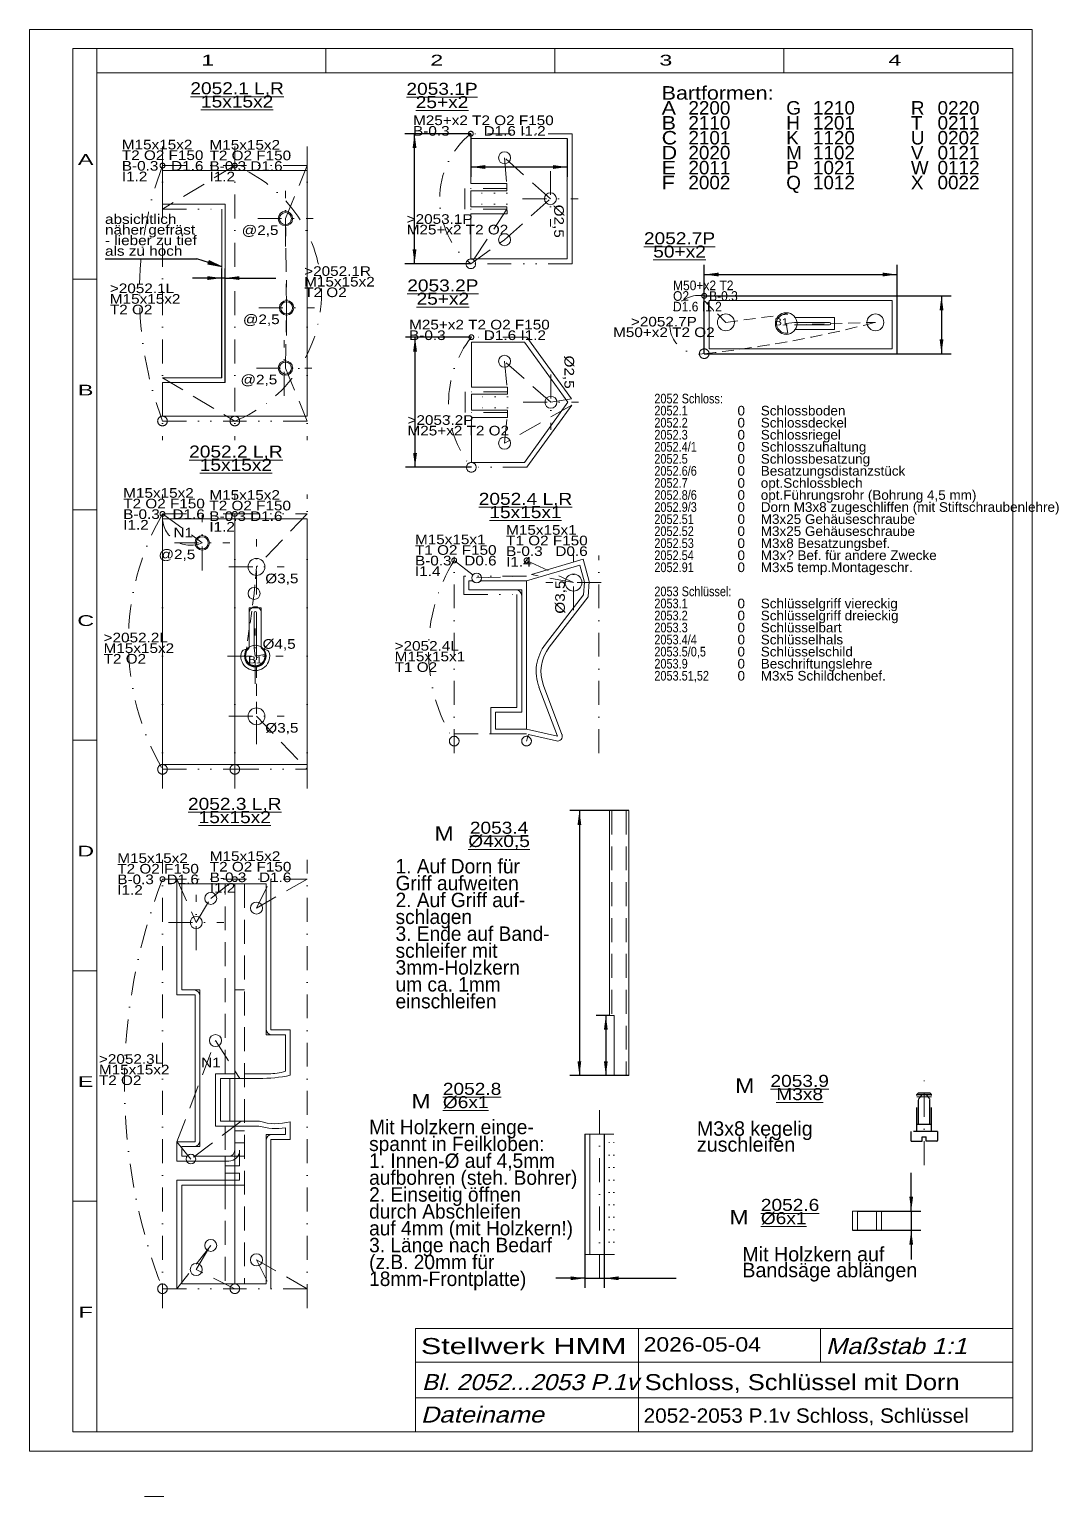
# Model space of a CAD drawing. Extents: x 1 to 397, y -8 to 317.
# Drawn here: x 1 to 214.5, y -8.5 to 296 of the extents above; entities that cross this region are included whole.
import ezdxf
from ezdxf.enums import TextEntityAlignment as Align

# ---------------------------------------------------------------- set-up
doc = ezdxf.new("R2010")
doc.units = 0
doc.header["$LTSCALE"] = 9.918776
for name, pattern in [('DASHDOT', [1, 0.5, -0.25, 0, -0.25]), ('DASHED', [0.75, 0.5, -0.25]), ('DIVIDE', [1.25, 0.5, -0.25, 0, -0.25, 0, -0.25]), ('DOT', [0.25, 0, -0.25]), ('HIDDEN', [0.375, 0.25, -0.125]), ('PHANTOM', [2.5, 1.25, -0.25, 0.25, -0.25, 0.25, -0.25])]:
    doc.linetypes.add(name, pattern=pattern)
for name, color, linetype, lineweight in [('2052_1_2_7_8 GEHÄUSE', 7, 'CONTINUOUS', 18), ('2052_1L', 30, 'CONTINUOUS', 13), ('2052_1R', 34, 'CONTINUOUS', 13), ('2052_2L', 30, 'CONTINUOUS', 13), ('2052_2R', 34, 'CONTINUOUS', 13), ('2052_2R~A', 5, 'CONTINUOUS', 13), ('2052_3 RIEGEL', 230, 'CONTINUOUS', 18), ('2052_3L', 30, 'CONTINUOUS', 13), ('2052_3R', 34, 'CONTINUOUS', 13), ('2052_4 ZUHALTUNG', 94, 'CONTINUOUS', 18), ('2052_4L', 30, 'CONTINUOUS', 13), ('2052_4R', 34, 'CONTINUOUS', 13), ('2052_5_6 BESATZUNG', 8, 'CONTINUOUS', 18), ('2052_5Y', 30, 'CONTINUOUS', 13), ('2052_7P', 30, 'CONTINUOUS', 13), ('2052_7P~A', 5, 'CONTINUOUS', 13), ('2052___ SCHLOSS MIT DORN', 190, 'CONTINUOUS', 13), ('2053_1-4 SCHLÜSSEL', 190, 'CONTINUOUS', 18), ('2053_1P', 11, 'CONTINUOUS', 13), ('2053_2P', 11, 'CONTINUOUS', 13), ('BEMASSUNG', 7, 'CONTINUOUS', 25), ('BESCHRIFTUNG', 7, 'CONTINUOUS', 25), ('HILFSLINIEN', 3, 'CONTINUOUS', 0), ('KONSTRUKTION', 7, 'CONTINUOUS', 0), ('MASSGRENZEN', 172, 'CONTINUOUS', 25), ('MASSLINIEN', 172, 'CONTINUOUS', 25), ('MASSTEXTE', 212, 'CONTINUOUS', 25), ('MITTELLINIEN', 5, 'DASHDOT', 13), ('PFADE', 30, 'CONTINUOUS', 13), ('STANDARD', 7, 'CONTINUOUS', 0), ('UNSICHTBARE', 92, 'DASHED', 25)]:
    doc.layers.add(name, color=color, linetype=linetype, lineweight=lineweight)
doc.styles.add('Arial', font='arial.ttf')

# ---------------------------------------------------------------- blocks, each defined once
blk = doc.blocks.new('D684288768')
at = {"layer": 'MASSGRENZEN'}
for points in [[(92.56, 267.43), (95.54, 267.83), (95.54, 267.04)], [(112.56, 267.43), (109.59, 267.04), (109.59, 267.83)]]:
    blk.add_solid(points, dxfattribs=at)
at = {"layer": 'MASSLINIEN', "color": 172}
for p, q in [((92.56, 274.35), (92.56, 265.43)), ((112.56, 273.35), (112.56, 265.43)), ((112.56, 267.43), (92.56, 267.43))]:
    blk.add_line(p, q, dxfattribs=at)
blk = doc.blocks.new('D684289024')
at = {"layer": 'MASSGRENZEN'}
for points in [[(80.89, 274.35), (81.28, 271.38), (80.49, 271.38)], [(80.89, 247.35), (80.49, 250.33), (81.28, 250.33)]]:
    blk.add_solid(points, dxfattribs=at)
at = {"layer": 'MASSLINIEN', "color": 172}
for p, q in [((92.56, 274.35), (78.89, 274.35)), ((80.89, 247.35), (80.89, 274.35)), ((92.56, 247.35), (78.89, 247.35))]:
    blk.add_line(p, q, dxfattribs=at)
blk = doc.blocks.new('D684288512')
at = {"layer": 'MASSGRENZEN'}
for points in [[(80.99, 232.12), (81.39, 229.15), (80.6, 229.15)], [(80.99, 205.12), (80.6, 208.1), (81.39, 208.1)]]:
    blk.add_solid(points, dxfattribs=at)
at = {"layer": 'MASSLINIEN', "color": 172}
for p, q in [((92.67, 232.12), (78.99, 232.12)), ((80.99, 205.12), (80.99, 232.12)), ((92.67, 205.12), (78.99, 205.12))]:
    blk.add_line(p, q, dxfattribs=at)
blk = doc.blocks.new('@2.5l', base_point=(76.26, 279.02))
at = {"layer": 'MITTELLINIEN'}
for p, q in [((76.26, 273.27), (76.26, 284.77)), ((70.51, 279.02), (82.01, 279.02))]:
    blk.add_line(p, q, dxfattribs=at)
at = {"layer": 'BESCHRIFTUNG', "style": 'Arial', "width": 1.135113}
blk.add_text('@2,5', height=2, dxfattribs=at).set_placement((67.19, 275.63))
blk = doc.blocks.new('X', base_point=(104.55, 209.85))
at = {"layer": 'MITTELLINIEN'}
for p, q in [((104.55, 204.1), (104.55, 215.6)), ((98.8, 209.85), (110.3, 209.85))]:
    blk.add_line(p, q, dxfattribs=at)
blk = doc.blocks.new('D684288256')
at = {"layer": 'MASSGRENZEN'}
for points in [[(115.08, 133.89), (115.47, 130.92), (114.69, 130.92)], [(115.08, 78.89), (114.69, 81.87), (115.47, 81.87)]]:
    blk.add_solid(points, dxfattribs=at)
at = {"layer": 'MASSLINIEN', "color": 172}
for p, q in [((125.31, 133.89), (113.08, 133.89)), ((115.08, 133.89), (115.08, 78.89)), ((125.31, 78.89), (113.08, 78.89))]:
    blk.add_line(p, q, dxfattribs=at)
blk = doc.blocks.new('D684288000')
at = {"layer": 'MASSGRENZEN'}
for points in [[(183.9, 50.8), (183.51, 53.78), (184.29, 53.78)], [(183.9, 46.8), (184.29, 43.83), (183.51, 43.83)]]:
    blk.add_solid(points, dxfattribs=at)
at = {"layer": 'MASSLINIEN', "color": 172}
for p, q in [((183.9, 50.8), (183.9, 58.7)), ((172.73, 50.8), (185.9, 50.8)), ((183.9, 50.8), (183.9, 46.8)), ((171.73, 46.8), (185.9, 46.8)), ((183.9, 46.8), (183.9, 40.76))]:
    blk.add_line(p, q, dxfattribs=at)
blk = doc.blocks.new('D684287488')
at = {"layer": 'MASSGRENZEN'}
for points in [[(116.23, 36.84), (113.26, 36.45), (113.26, 37.23)], [(120.23, 36.84), (123.2, 37.23), (123.2, 36.45)]]:
    blk.add_solid(points, dxfattribs=at)
at = {"layer": 'MASSLINIEN', "color": 172}
for p, q in [((116.23, 66.75), (116.23, 34.84)), ((120.23, 66.75), (120.23, 34.84)), ((116.23, 36.84), (110.19, 36.84)), ((116.23, 36.84), (120.23, 36.84)), ((120.23, 36.84), (135.18, 36.84))]:
    blk.add_line(p, q, dxfattribs=at)
blk = doc.blocks.new('D684300032')
at = {"layer": 'MASSGRENZEN'}
for points in [[(40.91, 244.39), (37.94, 243.99), (37.94, 244.78)], [(41.61, 244.39), (44.58, 244.78), (44.58, 243.99)]]:
    blk.add_solid(points, dxfattribs=at)
at = {"layer": 'MASSLINIEN', "color": 172}
for p, q in [((40.91, 244.39), (34.87, 244.39)), ((40.91, 223.72), (40.91, 246.39)), ((41.61, 244.39), (40.91, 244.39)), ((41.61, 222.72), (41.61, 246.39)), ((41.61, 244.39), (52.15, 244.39))]:
    blk.add_line(p, q, dxfattribs=at)
blk = doc.blocks.new('D684290816')
at = {"layer": 'MASSGRENZEN'}
for points in [[(140.97, 245.12), (143.95, 245.52), (143.95, 244.73)], [(180.97, 245.12), (178, 244.73), (178, 245.52)]]:
    blk.add_solid(points, dxfattribs=at)
at = {"layer": 'MASSLINIEN', "color": 172}
for p, q in [((140.97, 228.7), (140.97, 247.12)), ((180.97, 228.7), (180.97, 247.12)), ((140.97, 245.12), (180.97, 245.12))]:
    blk.add_line(p, q, dxfattribs=at)
blk = doc.blocks.new('D684299008')
at = {"layer": 'MASSGRENZEN'}
for points in [[(190.18, 240.7), (190.58, 237.72), (189.79, 237.72)], [(190.18, 228.7), (189.79, 231.67), (190.58, 231.67)]]:
    blk.add_solid(points, dxfattribs=at)
at = {"layer": 'MASSLINIEN', "color": 172}
for p, q in [((140.97, 240.7), (192.18, 240.7)), ((190.18, 240.7), (190.18, 228.7)), ((140.97, 228.7), (192.18, 228.7))]:
    blk.add_line(p, q, dxfattribs=at)
blk = doc.blocks.new('D362058752')
at = {"layer": 'MASSGRENZEN'}
for points in [[(120.56, 91.39), (120.96, 88.42), (120.17, 88.42)], [(120.56, 78.89), (120.17, 81.87), (120.96, 81.87)]]:
    blk.add_solid(points, dxfattribs=at)
at = {"layer": 'MASSLINIEN', "color": 172}
for p, q in [((121.31, 91.39), (118.56, 91.39)), ((120.56, 91.39), (120.56, 78.89)), ((122.31, 78.89), (118.56, 78.89))]:
    blk.add_line(p, q, dxfattribs=at)
blk = doc.blocks.new('_A328129760', base_point=(16.69, 246.74))
at = {"layer": '2052_5Y', "linetype": 'CONTINUOUS'}
blk.add_hatch(color=172, dxfattribs=at).paths.add_polyline_path([(38.03, 247.27), (40.98, 246.74), (38.27, 248.01)])
at = {"layer": '2052_5Y', "color": 7, "linetype": 'CONTINUOUS', "lineweight": 25}
for p in [(16.69, 248.41), (40.98, 246.74)]:
    blk.add_line(p, (35.73, 248.41), dxfattribs=at)
at = {"layer": '2052_5Y', "color": 172, "linetype": 'CONTINUOUS', "lineweight": 0}
for p, q in [((38.27, 248.01), (38.03, 247.27)), ((38.03, 247.27), (40.98, 246.74)), ((40.98, 246.74), (38.27, 248.01))]:
    blk.add_line(p, q, dxfattribs=at)

msp = doc.modelspace()

# ---------------------------------------------------------------- linework, layer by layer
at = {"layer": '2052_1_2_7_8 GEHÄUSE', "lineweight": 0}
for p, q in [((58.61, 266.72), (28.61, 266.72)), ((58.61, 215.72), (58.61, 266.72)), ((28.61, 259.72), (41.61, 259.72)), ((41.61, 259.72), (41.61, 222.72)), ((159.66, 236.2), (167.97, 236.2)), ((167.97, 233.7), (167.97, 236.2)), ((159.66, 233.7), (167.97, 233.7)), ((141.97, 229.7), (179.97, 229.7)), ((41.61, 222.72), (28.61, 222.72)), ((28.61, 215.72), (58.61, 215.72)), ((28.61, 194.45), (58.61, 194.45)), ((43.61, 143.45), (43.61, 194.45)), ((58.61, 194.45), (58.61, 143.45)), ((46.61, 175.95), (49.11, 175.95)), ((46.61, 167.63), (46.61, 175.95)), ((49.11, 167.63), (49.11, 175.95)), ((58.61, 143.45), (28.61, 143.45))]:
    msp.add_line(p, q, dxfattribs=at)
at = {"layer": '2052_1_2_7_8 GEHÄUSE'}
for p, q in [((28.61, 266.72), (28.61, 259.72)), ((141.97, 239.7), (141.97, 229.7)), ((141.97, 239.7), (179.97, 239.7)), ((179.97, 229.7), (179.97, 239.7)), ((28.61, 222.72), (28.61, 215.72)), ((28.61, 143.45), (28.61, 194.45)), ((185.39, 74.01), (186.19, 75.01)), ((185.39, 68.81), (185.39, 74.01)), ((186.19, 75.01), (186.98, 75.01)), ((187.78, 74.01), (186.98, 75.01)), ((187.78, 68.81), (187.78, 74.01)), ((120.23, 41.75), (120.23, 66.75))]:
    msp.add_line(p, q, dxfattribs=at)
at = {"layer": '2052_1_2_7_8 GEHÄUSE', "color": 7, "lineweight": 0}
for p, q in [((116.23, 41.75), (116.23, 66.75)), ((116.23, 66.75), (122.23, 66.75)), ((117.23, 41.75), (117.23, 66.75)), ((116.23, 41.75), (122.23, 41.75))]:
    msp.add_line(p, q, dxfattribs=at)
at = {"layer": '2052_1_2_7_8 GEHÄUSE', "linetype": 'DOT', "lineweight": 0}
for p, q in [((121.23, 41.75), (121.23, 66.75)), ((122.23, 41.75), (122.23, 66.75))]:
    msp.add_line(p, q, dxfattribs=at)
at = {"layer": '2052_1_2_7_8 GEHÄUSE', "lineweight": 0}
for centre, radius in [((54.11, 256.72), 1.5), ((54.36, 238.22), 1.5), ((54.11, 225.72), 1.5), ((36.86, 189.45), 1.5), ((48.11, 184.45), 1.75), ((48.11, 153.45), 1.75)]:
    msp.add_circle(centre, radius, dxfattribs=at)
at = {"layer": '2052_1_2_7_8 GEHÄUSE', "linetype": 'DASHED'}
msp.add_arc((47.86, 174.95), 1.25, 0, 180, dxfattribs=at)
at = {"layer": '2052_1_2_7_8 GEHÄUSE', "lineweight": 0}
msp.add_arc((47.86, 165.95), 2.1, 126.5296, 413.4704, dxfattribs=at)
at = {"layer": '2052_1_2_7_8 GEHÄUSE'}
for centre, radius, start, end in [((47.86, 165.95), 3, 170, 370), ((45.89, 166.29), 1, 71.5179, 170), ((49.83, 166.29), 1, 10, 108.4821)]:
    msp.add_arc(centre, radius, start, end, dxfattribs=at)
at = {"layer": '2052_1L', "linetype": 'DIVIDE'}
for p, q in [((28.61, 267.72), (43.61, 267.72)), ((28.61, 258.72), (40.91, 258.72)), ((28.61, 214.72), (43.61, 214.72))]:
    msp.add_line(p, q, dxfattribs=at)
at = {"layer": '2052_1L', "linetype": 'DASHED'}
for p, q in [((43.61, 267.72), (28.61, 258.72)), ((28.61, 223.72), (43.61, 214.72))]:
    msp.add_line(p, q, dxfattribs=at)
at = {"layer": '2052_1L'}
for p, q in [((40.91, 258.72), (40.91, 223.72)), ((40.91, 223.72), (28.61, 223.72))]:
    msp.add_line(p, q, dxfattribs=at)
at = {"layer": '2052_1L', "linetype": 'PHANTOM'}
for centre, radius in [((28.61, 267.72), 0.5), ((28.61, 214.72), 1)]:
    msp.add_circle(centre, radius, dxfattribs=at)
at = {"layer": '2052_1R', "linetype": 'DIVIDE'}
for p, q in [((58.61, 267.72), (43.61, 267.72)), ((58.61, 214.72), (43.61, 214.72))]:
    msp.add_line(p, q, dxfattribs=at)
at = {"layer": '2052_1R', "linetype": 'DASHED'}
for p, q in [((54.11, 256.72), (58.61, 267.72)), ((54.36, 238.22), (54.11, 256.72)), ((54.11, 225.72), (54.36, 238.22)), ((54.11, 225.72), (58.61, 214.72))]:
    msp.add_line(p, q, dxfattribs=at)
at = {"layer": '2052_1R', "linetype": 'PHANTOM'}
for centre, radius in [((43.61, 267.72), 0.5), ((43.61, 214.72), 1)]:
    msp.add_circle(centre, radius, dxfattribs=at)
at = {"layer": '2052_1R'}
for centre in [(54.11, 256.72), (54.36, 238.22), (54.11, 225.72)]:
    msp.add_circle(centre, 1.25, dxfattribs=at)
at = {"layer": '2052_2L', "linetype": 'DIVIDE'}
for p, q in [((28.61, 195.45), (43.61, 195.45)), ((28.61, 142.45), (43.61, 142.45))]:
    msp.add_line(p, q, dxfattribs=at)
at = {"layer": '2052_2L', "linetype": 'DASHED'}
for p, q in [((28.61, 195.45), (36.86, 189.45)), ((43.61, 195.45), (43.61, 142.45))]:
    msp.add_line(p, q, dxfattribs=at)
at = {"layer": '2052_2L', "linetype": 'PHANTOM'}
for centre, radius in [((28.61, 195.45), 0.5), ((28.61, 142.45), 1)]:
    msp.add_circle(centre, radius, dxfattribs=at)
at = {"layer": '2052_2L'}
msp.add_circle((36.86, 189.45), 1.25, dxfattribs=at)
at = {"layer": '2052_2L', "linetype": 'DASHED'}
msp.add_arc((34.48, 194.84), 5.9, 174.0999, 293.8454, dxfattribs=at)
at = {"layer": '2052_2R', "linetype": 'DIVIDE'}
for p, q in [((43.61, 195.45), (58.61, 195.45)), ((43.61, 142.45), (58.61, 142.45))]:
    msp.add_line(p, q, dxfattribs=at)
at = {"layer": '2052_2R', "linetype": 'DASHED'}
for p, q in [((58.61, 195.45), (48.11, 184.45)), ((48.11, 153.45), (58.61, 142.45))]:
    msp.add_line(p, q, dxfattribs=at)
at = {"layer": '2052_2R', "linetype": 'HIDDEN'}
for p, q in [((48.11, 184.45), (47.61, 178.95)), ((47.61, 178.95), (45.89, 166.29)), ((48.11, 167.63), (48.11, 153.45)), ((49.83, 166.29), (47.86, 165.95))]:
    msp.add_line(p, q, dxfattribs=at)
at = {"layer": '2052_2R'}
for p, q in [((47.61, 167.63), (47.61, 174.95)), ((48.11, 167.63), (48.11, 174.95)), ((47.61, 167.63), (47.86, 165.95))]:
    msp.add_line(p, q, dxfattribs=at)
at = {"layer": '2052_2R', "linetype": 'PHANTOM'}
for centre, radius in [((43.61, 195.45), 0.5), ((43.61, 142.45), 1)]:
    msp.add_circle(centre, radius, dxfattribs=at)
at = {"layer": '2052_2R'}
for centre, radius in [((48.11, 184.45), 1.75), ((47.61, 178.95), 1.25), ((47.86, 165.95), 2.25), ((48.11, 153.45), 1.75)]:
    msp.add_circle(centre, radius, dxfattribs=at)
msp.add_arc((47.86, 174.95), 0.25, 0, 180, dxfattribs=at)
at = {"layer": '2052_2R~A'}
msp.add_arc((47.86, 165.95), 2, 170, 370, dxfattribs=at)
at = {"layer": '2052_3 RIEGEL'}
for p, q in [((43.61, 118.67), (32.61, 118.67)), ((32.61, 96.67), (32.61, 118.67)), ((50.11, 118.67), (43.61, 118.67)), ((43.61, 79.29), (43.61, 118.67)), ((43.61, 35.67), (43.61, 69.17)), ((43.61, 35.67), (43.61, 68.42)), ((32.61, 62.17), (32.61, 64.17)), ((32.61, 64.17), (36.38, 64.17)), ((41.61, 62.17), (41.61, 56.17)), ((32.61, 35.67), (32.61, 56.17)), ((50.11, 35.67), (43.61, 35.67))]:
    msp.add_line(p, q, dxfattribs=at)
at = {"layer": '2052_3 RIEGEL', "linetype": 'DASHED'}
for p, q in [((41.61, 79.29), (41.61, 118.67)), ((41.61, 68.42), (41.61, 62.17)), ((41.61, 56.17), (41.61, 35.67))]:
    msp.add_line(p, q, dxfattribs=at)
at = {"layer": '2052_3 RIEGEL', "lineweight": 0}
for p, q in [((43.61, 118.67), (43.61, 62.17)), ((50.11, 118.67), (50.11, 87.36)), ((32.61, 96.67), (36.38, 96.67)), ((36.38, 64.17), (36.38, 96.67)), ((45.61, 96.67), (43.61, 96.67)), ((50.11, 87.36), (54.11, 87.36)), ((54.11, 87.36), (54.11, 79.79)), ((39.61, 68.42), (39.61, 79.29)), ((39.61, 79.29), (43.61, 79.29)), ((50.61, 79.29), (45.61, 79.29)), ((39.61, 68.42), (43.61, 68.42)), ((48.61, 68.42), (43.61, 68.42)), ((54.11, 68.08), (54.11, 66.67)), ((50.11, 66.67), (50.11, 35.67)), ((54.11, 66.67), (50.11, 66.67)), ((33.7, 62.17), (32.61, 62.17)), ((43.61, 62.17), (35.3, 62.17)), ((45.61, 62.17), (43.61, 62.17)), ((32.61, 56.17), (43.61, 56.17)), ((43.61, 56.17), (43.61, 35.67)), ((45.61, 56.17), (43.61, 56.17)), ((32.61, 35.67), (43.61, 35.67)), ((28.86, -8.47), (24.86, -8.47))]:
    msp.add_line(p, q, dxfattribs=at)
at = {"layer": '2052_3 RIEGEL', "linetype": 'DASHED', "lineweight": 0}
for p, q in [((45.61, 118.67), (45.61, 35.67)), ((45.61, 67.42), (43.61, 67.42)), ((45.61, 64.92), (43.61, 64.92))]:
    msp.add_line(p, q, dxfattribs=at)
at = {"layer": '2052_3 RIEGEL'}
for centre, radius, start, end in [((35.13, 95.42), 1.25, 0, 90), ((51.36, 88.61), 1.25, 180, 270), ((50.61, 91.79), 12.5, 270, 286.2602), ((52.11, 80.42), 12.5, 253.7398, 279.2069), ((35.13, 65.42), 1.25, 270, 360), ((51.36, 65.42), 1.25, 90, 180), ((34.5, 61.57), 1, 36.8699, 143.1301), ((42.36, 63.42), 1.25, 270, 360)]:
    msp.add_arc(centre, radius, start, end, dxfattribs=at)
at = {"layer": '2052_3L', "linetype": 'DIVIDE'}
for p, q in [((28.61, 119.67), (43.61, 119.67)), ((28.61, 34.67), (43.61, 34.67))]:
    msp.add_line(p, q, dxfattribs=at)
at = {"layer": '2052_3L', "linetype": 'DASHED'}
for p, q in [((31.61, 119.67), (35.61, 110.67)), ((38.61, 115.67), (43.61, 119.67)), ((35.61, 110.67), (38.61, 115.67)), ((31.61, 65.17), (39.61, 86.17)), ((39.61, 86.17), (44.63, 78.29)), ((44.92, 69.42), (34.5, 61.57)), ((31.61, 65.17), (34.5, 61.57)), ((38.61, 43.67), (31.61, 34.67)), ((35.61, 38.67), (38.61, 43.67)), ((43.61, 34.67), (35.61, 38.67))]:
    msp.add_line(p, q, dxfattribs=at)
at = {"layer": '2052_3L'}
for p, q in [((31.61, 95.67), (31.61, 119.67)), ((31.61, 95.67), (35.38, 95.67)), ((35.38, 65.17), (35.38, 95.67)), ((40.61, 69.42), (40.61, 78.29)), ((44.63, 78.29), (40.61, 78.29)), ((40.61, 69.42), (44.92, 69.42)), ((31.61, 65.17), (35.38, 65.17)), ((31.61, 61.17), (31.61, 65.17)), ((42.36, 61.17), (31.61, 61.17)), ((44.61, 60.17), (44.61, 63.42)), ((44.61, 60.17), (41.61, 60.17)), ((41.61, 60.17), (41.61, 58.67)), ((41.61, 58.67), (44.61, 58.67)), ((44.61, 57.17), (44.61, 58.67)), ((31.61, 57.17), (44.61, 57.17)), ((31.61, 34.67), (31.61, 57.17))]:
    msp.add_line(p, q, dxfattribs=at)
at = {"layer": '2052_3L', "linetype": 'PHANTOM'}
for centre, radius in [((28.61, 119.67), 0.5), ((28.61, 34.67), 1)]:
    msp.add_circle(centre, radius, dxfattribs=at)
at = {"layer": '2052_3L', "lineweight": 0}
for centre in [(38.61, 115.67), (35.61, 110.67), (39.61, 86.17), (38.61, 43.67), (35.61, 38.67)]:
    msp.add_circle(centre, 1.25, dxfattribs=at)
at = {"layer": '2052_3L'}
msp.add_circle((34.5, 61.57), 1, dxfattribs=at)
msp.add_arc((42.36, 63.42), 2.25, 270, 360, dxfattribs=at)
at = {"layer": '2052_3R', "linetype": 'DIVIDE'}
for p, q in [((58.61, 119.67), (43.61, 119.67)), ((58.61, 34.67), (43.61, 34.67))]:
    msp.add_line(p, q, dxfattribs=at)
at = {"layer": '2052_3R', "linetype": 'DASHED'}
for p, q in [((58.61, 119.67), (48.11, 113.67)), ((48.11, 113.67), (51.11, 119.67)), ((58.61, 34.67), (48.11, 40.67)), ((48.11, 40.67), (51.11, 34.67))]:
    msp.add_line(p, q, dxfattribs=at)
at = {"layer": '2052_3R'}
for p, q in [((51.11, 119.67), (51.11, 88.36)), ((51.11, 88.36), (55.11, 88.36)), ((55.11, 88.36), (55.11, 78.97)), ((42.61, 78.29), (42.61, 69.42)), ((48.61, 78.29), (42.61, 78.29)), ((48.76, 69.42), (42.61, 69.42)), ((55.11, 69.32), (55.11, 65.67)), ((51.11, 65.67), (51.11, 34.67)), ((55.11, 65.67), (51.11, 65.67))]:
    msp.add_line(p, q, dxfattribs=at)
at = {"layer": '2052_3R', "linetype": 'PHANTOM'}
for centre, radius in [((43.61, 119.67), 0.5), ((43.61, 34.67), 1)]:
    msp.add_circle(centre, radius, dxfattribs=at)
at = {"layer": '2052_3R', "lineweight": 0}
for centre in [(48.11, 113.67), (48.11, 40.67)]:
    msp.add_circle(centre, 1.25, dxfattribs=at)
at = {"layer": '2052_3R'}
for centre, radius, start, end in [((48.61, 109.79), 31.5, 270, 281.9085), ((52.11, 80.42), 11.5, 253.0426, 285.1217)]:
    msp.add_arc(centre, radius, start, end, dxfattribs=at)
at = {"layer": '2052_4 ZUHALTUNG'}
for p, q in [((115.16, 184.81), (104.12, 181.56)), ((116.11, 181.3), (115.16, 184.81)), ((92.12, 181.56), (92.12, 179.72)), ((92.96, 181.56), (92.12, 181.56)), ((92.12, 179.72), (103.12, 179.72)), ((104.12, 181.56), (94.56, 181.56)), ((103.12, 179.72), (103.12, 154.31)), ((104.12, 150.81), (104.12, 181.56)), ((116.11, 181.3), (115.95, 178.63)), ((115.95, 178.63), (108.04, 168.42)), ((110.54, 149.31), (106.7, 159.49)), ((110.54, 149.31), (104.12, 150.81))]:
    msp.add_line(p, q, dxfattribs=at)
at = {"layer": '2052_4 ZUHALTUNG', "lineweight": 0}
for p, q in [((97.7, 150.81), (97.7, 154.31)), ((97.7, 154.31), (103.12, 154.31)), ((97.7, 150.81), (104.12, 150.81))]:
    msp.add_line(p, q, dxfattribs=at)
at = {"layer": '2052_4 ZUHALTUNG'}
for centre, radius, start, end in [((93.76, 182.16), 1, 216.8699, 323.1301), ((101.87, 178.47), 1.25, 0, 90), ((115.36, 162.75), 9.25, 142.2478, 200.6612)]:
    msp.add_arc(centre, radius, start, end, dxfattribs=at)
at = {"layer": '2052_4L', "linetype": 'DASHED'}
for p, q in [((89.12, 185.81), (93.76, 182.16)), ((93.76, 182.16), (104.12, 182.56)), ((89.12, 149.81), (89.12, 148.31))]:
    msp.add_line(p, q, dxfattribs=at)
at = {"layer": '2052_4L', "linetype": 'DIVIDE'}
for p, q in [((104.12, 182.56), (91.12, 182.56)), ((91.12, 178.72), (102.12, 178.72)), ((89.12, 149.81), (104.12, 149.81))]:
    msp.add_line(p, q, dxfattribs=at)
at = {"layer": '2052_4L'}
for p, q in [((91.12, 182.56), (91.12, 178.72)), ((102.12, 178.72), (102.12, 155.31)), ((96.7, 155.31), (102.12, 155.31)), ((96.7, 149.81), (96.7, 155.31)), ((96.7, 149.81), (104.12, 149.81))]:
    msp.add_line(p, q, dxfattribs=at)
at = {"layer": '2052_4L', "linetype": 'PHANTOM'}
for centre, radius in [((89.12, 185.81), 0.5), ((89.12, 148.31), 1)]:
    msp.add_circle(centre, radius, dxfattribs=at)
at = {"layer": '2052_4L'}
msp.add_circle((93.76, 182.16), 1, dxfattribs=at)
at = {"layer": '2052_4R', "linetype": 'DASHED'}
for p, q in [((104.12, 185.81), (113.85, 181.2)), ((113.85, 181.2), (105.12, 182.9)), ((104.51, 149.7), (104.12, 148.31))]:
    msp.add_line(p, q, dxfattribs=at)
at = {"layer": '2052_4R'}
for p, q in [((115.86, 186.06), (105.12, 182.9)), ((117.12, 181.4), (115.86, 186.06)), ((117.12, 181.4), (116.93, 178.27)), ((116.93, 178.27), (108.83, 167.8)), ((111.47, 149.67), (107.64, 159.84)), ((110.31, 148.34), (104.51, 149.7))]:
    msp.add_line(p, q, dxfattribs=at)
at = {"layer": '2052_4R', "linetype": 'PHANTOM'}
for centre, radius in [((104.12, 185.81), 0.5), ((104.12, 148.31), 1)]:
    msp.add_circle(centre, radius, dxfattribs=at)
at = {"layer": '2052_4R'}
msp.add_circle((113.85, 181.2), 1.75, dxfattribs=at)
for centre, radius, start, end in [((115.36, 162.75), 8.25, 142.2478, 200.6612), ((110.54, 149.31), 1, 256.8414, 380.6612)]:
    msp.add_arc(centre, radius, start, end, dxfattribs=at)
at = {"layer": '2052_5_6 BESATZUNG', "lineweight": 0}
for p, q in [((171.73, 46.8), (171.73, 50.8)), ((171.73, 50.8), (172.73, 50.8)), ((172.73, 46.8), (172.73, 50.8)), ((176.73, 46.8), (176.73, 50.8)), ((176.73, 50.8), (177.73, 50.8)), ((177.73, 46.8), (177.73, 50.8)), ((171.73, 46.8), (172.73, 46.8)), ((176.73, 46.8), (177.73, 46.8))]:
    msp.add_line(p, q, dxfattribs=at)
at = {"layer": '2052_7P', "linetype": 'DIVIDE'}
for p, q in [((140.97, 240.7), (180.97, 240.7)), ((140.97, 228.7), (180.97, 228.7))]:
    msp.add_line(p, q, dxfattribs=at)
at = {"layer": '2052_7P'}
for p, q in [((180.97, 228.7), (180.97, 240.7)), ((140.97, 239.7), (140.97, 228.7)), ((159.66, 235.2), (157.97, 234.95)), ((159.66, 235.2), (166.97, 235.2)), ((159.66, 234.7), (166.97, 234.7))]:
    msp.add_line(p, q, dxfattribs=at)
at = {"layer": '2052_7P', "linetype": 'HIDDEN'}
for p, q in [((145.47, 235.2), (140.97, 239.7)), ((145.47, 235.2), (158.32, 236.92)), ((158.32, 232.98), (157.97, 234.95)), ((159.66, 234.7), (176.47, 235.2))]:
    msp.add_line(p, q, dxfattribs=at)
at = {"layer": '2052_7P', "linetype": 'PHANTOM'}
for centre, radius in [((140.97, 240.7), 0.5), ((140.97, 228.7), 1)]:
    msp.add_circle(centre, radius, dxfattribs=at)
at = {"layer": '2052_7P', "lineweight": 0}
for centre in [(145.47, 235.2), (176.47, 235.2)]:
    msp.add_circle(centre, 1.75, dxfattribs=at)
at = {"layer": '2052_7P'}
msp.add_circle((157.97, 234.95), 2.25, dxfattribs=at)
at = {"layer": '2052_7P', "linetype": 'HIDDEN'}
msp.add_arc((113.79, 477.33), 250.12, 276.2385, 284.5131, dxfattribs=at)
at = {"layer": '2052_7P'}
msp.add_arc((166.97, 234.95), 0.25, 270, 450, dxfattribs=at)
at = {"layer": '2052_7P~A'}
msp.add_arc((157.97, 234.95), 2, 80, 280, dxfattribs=at)
at = {"layer": '2052___ SCHLOSS MIT DORN', "linetype": 'DASHDOT'}
for centre, radius, start, end in [((103.42, 260.85), 17.32, 128.7973, 231.2027), ((99.51, 241.22), 75.69, 159.5062, 200.4938), ((139.91, 234.7), 6.09, 79.9945, 280.0055), ((109.62, 218.62), 21.67, 141.4605, 218.5395), ((74.75, 168.95), 53.21, 150.1307, 209.8693), ((119.37, 167.06), 35.59, 148.215, 211.785), ((139.08, 77.17), 118.36, 158.9565, 201.0435)]:
    msp.add_arc(centre, radius, start, end, dxfattribs=at)
at = {"layer": '2053_1-4 SCHLÜSSEL'}
for p, q in [((92.56, 273.35), (92.56, 264)), ((112.56, 273.35), (92.56, 273.35)), ((112.56, 273.35), (112.56, 248.35)), ((100.06, 264), (92.56, 264)), ((92.56, 262.5), (92.56, 259.19)), ((100.06, 262.5), (92.56, 262.5)), ((100.06, 264), (100.06, 262.5)), ((100.06, 259.2), (92.56, 259.19)), ((100.06, 259.2), (100.07, 257.7)), ((100.07, 257.7), (92.56, 257.69)), ((92.56, 257.69), (92.56, 248.35)), ((112.56, 248.35), (92.56, 248.35)), ((103.67, 231.12), (92.67, 231.12)), ((92.67, 231.12), (92.67, 221.77)), ((103.67, 231.12), (112.67, 218.62)), ((100.17, 221.77), (92.67, 221.77)), ((100.17, 220.27), (92.67, 220.27)), ((92.67, 220.27), (92.67, 216.96)), ((100.17, 221.77), (100.17, 220.27)), ((100.17, 216.97), (92.67, 216.96)), ((100.17, 216.97), (100.18, 215.47)), ((112.67, 218.62), (103.67, 206.12)), ((100.18, 215.47), (92.67, 215.46)), ((92.67, 215.46), (92.67, 206.12)), ((103.67, 206.12), (92.67, 206.12))]:
    msp.add_line(p, q, dxfattribs=at)
at = {"layer": '2053_1-4 SCHLÜSSEL', "linetype": 'DOT'}
for p, q in [((100.06, 262), (92.56, 262)), ((100.06, 259.7), (92.56, 259.69)), ((100.17, 219.77), (92.67, 219.77)), ((100.17, 217.47), (92.67, 217.46))]:
    msp.add_line(p, q, dxfattribs=at)
at = {"layer": '2053_1-4 SCHLÜSSEL', "color": 11}
for p, q in [((121.31, 133.89), (121.31, 91.39)), ((121.31, 133.89), (125.31, 133.89)), ((125.31, 133.89), (125.31, 78.89)), ((121.31, 91.39), (122.31, 91.39)), ((122.31, 78.89), (125.31, 78.89))]:
    msp.add_line(p, q, dxfattribs=at)
at = {"layer": '2053_1-4 SCHLÜSSEL', "color": 11, "linetype": 'DASHED'}
for p, q in [((121.81, 133.89), (121.81, 91.39)), ((124.81, 133.89), (124.81, 78.89))]:
    msp.add_line(p, q, dxfattribs=at)
at = {"layer": '2053_1-4 SCHLÜSSEL', "color": 30}
msp.add_line((122.31, 91.39), (122.31, 78.89), dxfattribs=at)
at = {"layer": '2053_1P', "linetype": 'DIVIDE'}
for p, q in [((113.56, 274.35), (92.56, 274.35)), ((100.06, 263), (91.31, 263)), ((91.31, 263), (91.31, 258.68)), ((100.06, 258.7), (91.31, 258.68)), ((113.56, 247.35), (92.56, 247.35))]:
    msp.add_line(p, q, dxfattribs=at)
at = {"layer": '2053_1P'}
msp.add_line((113.56, 274.35), (113.56, 247.35), dxfattribs=at)
at = {"layer": '2053_1P', "linetype": 'DASHED'}
for p, q in [((109.06, 260.85), (99.56, 269.35)), ((99.56, 269.35), (100.06, 263)), ((99.56, 252.35), (109.06, 260.85)), ((100.06, 258.7), (92.56, 247.35)), ((92.56, 247.35), (99.56, 252.35))]:
    msp.add_line(p, q, dxfattribs=at)
at = {"layer": '2053_1P', "linetype": 'PHANTOM'}
for centre, radius in [((92.56, 274.35), 0.5), ((92.56, 247.35), 1)]:
    msp.add_circle(centre, radius, dxfattribs=at)
at = {"layer": '2053_1P'}
for centre in [(99.56, 269.35), (109.06, 260.85), (99.56, 252.35)]:
    msp.add_circle(centre, 1.25, dxfattribs=at)
at = {"layer": '2053_2P', "linetype": 'DIVIDE'}
for p, q in [((104.19, 232.12), (92.67, 232.12)), ((100.17, 220.77), (91.42, 220.77)), ((91.42, 220.77), (91.42, 216.46)), ((100.17, 216.47), (91.42, 216.46)), ((104.19, 205.12), (92.67, 205.12))]:
    msp.add_line(p, q, dxfattribs=at)
at = {"layer": '2053_2P'}
for p, q in [((104.19, 232.12), (113.41, 219.32)), ((113.48, 218.04), (104.19, 205.12))]:
    msp.add_line(p, q, dxfattribs=at)
at = {"layer": '2053_2P', "linetype": 'DASHED'}
for p, q in [((109.17, 218.62), (99.56, 227.12)), ((99.56, 227.12), (100.17, 220.77)), ((109.17, 218.62), (113.41, 219.32)), ((113.48, 218.04), (99.56, 210.12)), ((99.56, 210.12), (100.17, 216.47))]:
    msp.add_line(p, q, dxfattribs=at)
at = {"layer": '2053_2P', "linetype": 'PHANTOM'}
for centre, radius in [((92.67, 232.12), 0.5), ((92.67, 205.12), 1)]:
    msp.add_circle(centre, radius, dxfattribs=at)
at = {"layer": '2053_2P'}
for centre in [(99.56, 227.12), (109.17, 218.62), (99.56, 210.12)]:
    msp.add_circle(centre, 1.25, dxfattribs=at)
at = {"layer": 'HILFSLINIEN'}
msp.add_line((185.09, 74.51), (188.09, 74.51), dxfattribs=at)
at = {"layer": 'MITTELLINIEN'}
for p, q in [((28.61, 271.72), (28.61, 210.72)), ((43.61, 271.72), (43.61, 210.72)), ((58.61, 271.72), (58.61, 210.72)), ((109.06, 266.6), (109.06, 255.1)), ((103.31, 260.85), (114.81, 260.85)), ((109.17, 224.37), (109.17, 212.87)), ((103.42, 218.62), (114.92, 218.62)), ((28.61, 138.45), (28.61, 199.45)), ((43.61, 138.45), (43.61, 199.45)), ((58.61, 138.45), (58.61, 199.45)), ((48.11, 178.7), (48.11, 190.2)), ((89.12, 145.81), (89.12, 186.56)), ((113.85, 175.45), (113.85, 186.95)), ((119.12, 145.81), (119.12, 186.83)), ((42.36, 184.45), (53.86, 184.45)), ((119.6, 181.2), (108.1, 181.2)), ((47.86, 160.2), (47.86, 171.7)), ((42.11, 165.95), (53.61, 165.95)), ((48.11, 147.7), (48.11, 159.2)), ((42.36, 153.45), (53.86, 153.45)), ((28.61, 30.67), (28.61, 123.67)), ((58.61, 30.67), (58.61, 123.67)), ((186.59, 60.31), (186.59, 80.31)), ((119.23, 36.75), (119.23, 71.75))]:
    msp.add_line(p, q, dxfattribs=at)
at = {"layer": 'PFADE', "linetype": 'DASHDOT'}
msp.add_arc((33.07, 241.22), 28.52, 291.6911, 428.3089, dxfattribs=at)
at = {"layer": 'STANDARD'}
for p, q in [((1, 1), (1, 296)), ((1, 296), (209, 296)), ((209, 296), (209, 1)), ((10, 5), (10, 292)), ((10, 292), (15, 292)), ((15, 292), (205, 292)), ((15, 287), (15, 292)), ((62.5, 292), (62.5, 287)), ((110, 292), (110, 287)), ((157.5, 292), (157.5, 287)), ((205, 292), (205, 287)), ((15, 287), (205, 287)), ((15, 5), (15, 287)), ((205, 287), (205, 5)), ((10, 244.17), (15, 244.17)), ((10, 196.33), (15, 196.33)), ((205, 182.12), (205, 5.12)), ((10, 148.5), (15, 148.5)), ((10, 100.67), (15, 100.67)), ((10, 52.83), (15, 52.83)), ((10, 5), (15, 5)), ((205, 5), (15, 5)), ((209, 1), (1, 1))]:
    msp.add_line(p, q, dxfattribs=at)
at = {"layer": 'STANDARD', "lineweight": 0}
for p, q in [((81.11, 26.4), (205, 26.4)), ((81.11, 26.4), (81.11, 5)), ((127.31, 26.4), (127.31, 5)), ((165.11, 26.4), (165.11, 19.4)), ((81.11, 19.4), (205, 19.4)), ((81.11, 12), (205, 12))]:
    msp.add_line(p, q, dxfattribs=at)
at = {"layer": 'UNSICHTBARE'}
for p, q in [((185.09, 75.01), (185.39, 75.31)), ((185.09, 67.31), (185.09, 75.01)), ((185.09, 75.01), (188.09, 75.01)), ((185.39, 68.81), (185.39, 75.31)), ((185.39, 75.31), (187.78, 75.31)), ((187.78, 68.81), (187.78, 75.31)), ((188.09, 75.01), (187.78, 75.31)), ((188.09, 67.31), (188.09, 75.01)), ((183.84, 67.31), (183.84, 65.41)), ((189.34, 67.31), (183.84, 67.31)), ((185.09, 68.81), (188.09, 68.81)), ((189.34, 67.31), (189.34, 65.41)), ((183.94, 65.31), (186.19, 65.31)), ((186.19, 65.31), (186.19, 66.16)), ((186.19, 66.16), (186.99, 66.16)), ((186.99, 65.31), (186.99, 66.16)), ((189.24, 65.31), (186.99, 65.31))]:
    msp.add_line(p, q, dxfattribs=at)
for centre, start, end in [((183.94, 65.41), 180, 270), ((189.24, 65.41), 270, 360)]:
    msp.add_arc(centre, 0.1, start, end, dxfattribs=at)

# ---------------------------------------------------------------- block references
at = {"layer": '2052_5Y'}
msp.add_blockref('_A328129760', (16.69, 246.74), dxfattribs=at)
at = {"layer": 'BEMASSUNG'}
for name in ['D684289024', 'D684288768', 'D684300032', 'D684290816', 'D684299008', 'D684288512', 'D684288256', 'D362058752', 'D684287488', 'D684288000']:
    msp.add_blockref(name, (0, 0), dxfattribs=at)
at = {"layer": 'KONSTRUKTION'}
for p in [(54.11, 256.72), (54.36, 238.22), (53.86, 225.72), (36.86, 189.45)]:
    msp.add_blockref('@2.5l', p, dxfattribs=at)
at = {"layer": 'PFADE'}
msp.add_blockref('X', (35.61, 110.67), dxfattribs=at)

# ---------------------------------------------------------------- texts
at = {"layer": '2052_1L', "insert": (20.18, 264.48), "char_height": 2, "attachment_point": 7, "line_spacing_factor": 0.66, "style": 'Arial'}
msp.add_mtext('\\W1.135084;M15x15x2 \\PT2 O2 F150\\PB-0.3   D1.6\\PI1.2', dxfattribs=at)
at = {"layer": '2052_1R', "insert": (38.37, 264.44), "char_height": 2, "attachment_point": 7, "line_spacing_factor": 0.66, "style": 'Arial'}
msp.add_mtext('\\W1.135084;M15x15x2 \\PT2 O2 F150\\PB-0.3 D1.6\\PI1.2', dxfattribs=at)
at = {"layer": '2052_2L', "linetype": 'PHANTOM', "style": 'Arial', "width": 1.135027}
msp.add_text('N1', height=2, dxfattribs=at).set_placement((30.91, 190.58))
at = {"layer": '2052_2L', "insert": (20.47, 192.2), "char_height": 2, "attachment_point": 7, "line_spacing_factor": 0.66, "style": 'Arial'}
msp.add_mtext('\\W1.135084;M15x15x2 \\PT2 O2 F150\\PB-0.3   D1.6\\PI1.2', dxfattribs=at)
at = {"layer": '2052_2R', "insert": (38.34, 191.78), "char_height": 2, "attachment_point": 7, "line_spacing_factor": 0.66, "style": 'Arial'}
msp.add_mtext('\\W1.135084;M15x15x2 \\PT2 O2 F150\\PB-0.3 D1.6\\PI1.2', dxfattribs=at)
at = {"layer": '2052_2R~A', "style": 'Arial', "width": 1.13502}
msp.add_text('B1', height=1.5, dxfattribs=at).set_placement((46.39, 164.43))
at = {"layer": '2052_3L', "linetype": 'DASHED', "style": 'Arial', "width": 1.135027}
msp.add_text('N1', height=2, dxfattribs=at).set_placement((38.65, 81.61), align=Align.MIDDLE_CENTER)
at = {"layer": '2052_3L', "insert": (19.24, 116.42), "char_height": 2, "attachment_point": 7, "line_spacing_factor": 0.66, "style": 'Arial'}
msp.add_mtext('\\W1.135084;M15x15x2 \\PT2 O2 F150\\PB-0.3   D1.6\\PI1.2', dxfattribs=at)
at = {"layer": '2052_3R', "insert": (38.42, 116.84), "char_height": 2, "attachment_point": 7, "line_spacing_factor": 0.66, "style": 'Arial'}
msp.add_mtext('\\W1.135084;M15x15x2 \\PT2 O2 F150\\PB-0.3   D1.6\\PI1.2', dxfattribs=at)
at = {"layer": '2052_4L', "insert": (80.98, 182.56), "char_height": 2, "attachment_point": 7, "line_spacing_factor": 0.66, "style": 'Arial'}
msp.add_mtext('\\W1.135085;M15x15x1\\PT1 O2 F150\\PB-0.3   D0.6\\PI1.4', dxfattribs=at)
at = {"layer": '2052_4R', "insert": (99.88, 184.52), "char_height": 2, "attachment_point": 7, "line_spacing_factor": 0.66, "style": 'Arial'}
msp.add_mtext('\\W1.135085;M15x15x1\\PT1 O2 F150\\PB-0.3   D0.6\\PI1.4', dxfattribs=at)
at = {"layer": '2052_7P', "insert": (134.5, 237.44), "char_height": 2, "attachment_point": 7, "line_spacing_factor": 0.66, "style": 'Arial'}
msp.add_mtext('\\W0.891762;M50+x2 T2\\PO2      B-0.3 \\PD1.6 I1.2', dxfattribs=at)
at = {"layer": '2052_7P~A', "style": 'Arial', "width": 1.13502}
msp.add_text('B1', height=1.5, dxfattribs=at).set_placement((155.5, 234.56))
at = {"layer": '2052___ SCHLOSS MIT DORN', "style": 'Arial', "width": 1.135019}
for p in [(85.05, 127.62), (147.4, 75.31), (80.26, 72.11), (146.2, 48.02)]:
    msp.add_text('M', height=3, dxfattribs=at).set_placement(p)
at = {"layer": '2052___ SCHLOSS MIT DORN', "style": 'Arial'}
for s, insert, char_height, attachment_point, line_spacing_factor in [('\\W1.135101;\\L2052.1 L,R\\P15x15x2', (44.09, 282.38), 2.5, 5, 0.66), ('\\W1.135098;\\L2053.1P\\P25+x2', (86.59, 282.26), 2.5, 5, 0.66), ('\\W1.135110;>2053.1P\\PM25+x2 T2 O2', (79.26, 253.41), 2, 7, 0.66), ('\\W1.135098;\\L2052.7P\\P50+x2', (135.85, 251.25), 2.5, 5, 0.66), ('\\W1.135098;\\L2053.2P\\P25+x2', (86.76, 241.47), 2.5, 5, 0.66), ('\\W1.135145;>2052.1L\\PM15x15x2\\PT2 O2', (17.7, 236.83), 2, 7, 0.66), ('\\W1.135110;>2052.7P\\PM50+x2 T2 O2', (132.6, 234.23), 2, 5, 0.66), ('\\W0.810867;2052 Schloss:\\P2052.1\\P2052.2\\P2052.3\\P2052.4/1\\P2052.5\\P2052.6/6\\P2052.7\\P2052.8/6\\P2052.9/3\\P2052.51\\P2052.52\\P2052.53\\P2052.54\\P2052.91\\P\\P2053 Schlüssel:\\P2053.1\\P2053.2\\P2053.3\\P2053.4/4\\P2053.5/0,5\\P2053.9\\P2053.51,52', (130.62, 220.38), 2, 1, 0.75), ('\\W1.000000;\\P0\\P0\\P0\\P0\\P0\\P0\\P0\\P0\\P0\\P0\\P0\\P0\\P0\\P0\\P\\P\\P0\\P0\\P0\\P0\\P0\\P0\\P0', (147.87, 220.38), 2, 1, 0.75), ('\\W1.000000;\\PSchlossboden\\PSchlossdeckel\\PSchlossriegel\\PSchlosszuhaltung\\PSchlossbesatzung\\PBesatzungsdistanzstück\\Popt.Schlossblech\\Popt.Führungsrohr (Bohrung 4,5 mm)\\PDorn M3x8 zugeschliffen (mit Stiftschraubenlehre)\\PM3x25 Gehäuseschraube \\PM3x25 Gehäuseschraube \\PM3x8 Besatzungsbef.   \\PM3x? Bef. für andere Zwecke\\PM3x5 temp.Montageschr.\\P\\P\\PSchlüsselgriff viereckig\\PSchlüsselgriff dreieckig\\PSchlüsselbart\\PSchlüsselhals\\PSchlüsselschild\\PBeschriftungslehre\\PM3x5 Schildchenbef.   \\P', (152.7, 220.38), 2, 1, 0.75), ('\\W1.135110;>2053.2P\\PM25+x2 T2 O2', (79.43, 211.7), 2, 7, 0.66), ('\\W1.135101;\\L2052.2 L,R\\P15x15x2', (43.84, 206.99), 2.5, 5, 0.66), ('\\W1.135101;\\L2052.4 L,R\\P15x15x1', (103.9, 197.18), 2.5, 5, 0.66), ('\\W1.135145;>2052.2L\\PM15x15x2\\PT2 O2', (16.4, 164.36), 2, 7, 0.66), ('\\W1.135145;>2052.4L\\PM15x15x1\\PT1 O2', (76.76, 162.64), 2, 7, 0.66), ('\\W1.135101;\\L2052.3 L,R\\P15x15x2', (43.6, 133.89), 2.5, 5, 0.66), ('\\W1.135138;\\L2053.4\\PØ4x0,5', (98.42, 128.72), 2.5, 5, 0.66), ('\\W1.135145;>2052.3L\\PM15x15x2\\PT2 O2', (15.43, 76.91), 2, 7, 0.66), ('\\W1.135138;\\L2052.8\\PØ6x1', (86.76, 72.05), 2.5, 7, 0.66), ('\\W1.135138;\\L2053.9\\PM3x8', (160.77, 76.41), 2.5, 5, 0.66), ('\\W1.135138;\\L2052.6\\PØ6x1', (152.71, 47.97), 2.5, 7, 0.66)]:
    msp.add_mtext(s, dxfattribs=dict(at, insert=insert, char_height=char_height, attachment_point=attachment_point, line_spacing_factor=line_spacing_factor))
at = {"layer": '2053_1P', "insert": (80.58, 273.9), "char_height": 2, "attachment_point": 7, "line_spacing_factor": 0.66, "style": 'Arial'}
msp.add_mtext('\\W1.135099;M25+x2 T2 O2 F150\\PB-0.3        D1.6 I1.2', dxfattribs=at)
at = {"layer": '2053_2P', "insert": (79.76, 231.5), "char_height": 2, "attachment_point": 7, "line_spacing_factor": 0.66, "style": 'Arial'}
msp.add_mtext('\\W1.135099;M25+x2 T2 O2 F150\\PB-0.3         D1.6 I1.2', dxfattribs=at)
at = {"layer": 'BESCHRIFTUNG', "style": 'Arial', "width": 1.135086}
for s, rotation, p in [('Ø2,5', 270, (109.85, 259.62)), ('Ø2,5', 270, (111.98, 228.31)), ('Ø3,5', 90, (112.06, 174.75))]:
    msp.add_text(s, height=2, rotation=rotation, dxfattribs=at).set_placement(p)
for s, p in [('Ø3,5', (49.93, 181.06)), ('Ø4,5', (49.36, 167.46)), ('Ø3,5', (49.93, 150.06))]:
    msp.add_text(s, height=2, dxfattribs=at).set_placement(p)
at = {"layer": 'BESCHRIFTUNG', "style": 'Arial'}
for s, height, width, p in [('Stellwerk HMM', 3.325, 1.365378, (82.2, 24.44)), ('2026-05-04', 3, 1.135137, (128.4, 24.62)), ('2052-2053 P.1v Schloss, Schlüssel', 3, 1.026846, (128.4, 9.85))]:
    msp.add_text(s, height=height, dxfattribs=dict(at, width=width)).set_placement(p, align=Align.TOP_LEFT)
at = {"layer": 'BESCHRIFTUNG', "style": 'Arial', "oblique": 15}
for s, width, p in [('Maßstab 1:1', 1.134935, (166.2, 24.44)), ('Bl. 2052...2053 P.1v', 1.072852, (82.42, 16.96)), ('Dateiname', 1.135074, (82.2, 10.22))]:
    msp.add_text(s, height=3.325, dxfattribs=dict(at, width=width)).set_placement(p, align=Align.TOP_LEFT)
at = {"layer": 'BESCHRIFTUNG', "attachment_point": 1, "style": 'Arial'}
for s, insert, char_height, line_spacing_factor in [('\\W1.135076;Bartformen:\\PA\\PB\\PC\\PD\\PE\\PF', (132.15, 284.21), 2.8, 0.664286), ('\\W1.000000;\\P2200\\P2110\\P2101\\P2020\\P2011\\P2002', (137.69, 284.21), 2.8, 0.664286), ('\\W1.000000;\\PG\\PH\\PK\\PM\\PP\\PQ', (157.98, 284.21), 2.8, 0.664286), ('\\W1.000000;\\P1210\\P1201\\P1120\\P1102\\P1021\\P1012', (163.52, 284.21), 2.8, 0.664286), ('\\W1.000000;\\PR\\PT\\PU\\PV\\PW\\PX', (183.83, 284.21), 2.8, 0.664286), ('\\W1.000000;\\P0220\\P0211\\P0202\\P0121\\P0112\\P0022', (189.36, 284.21), 2.8, 0.664286), ('\\W0.945986;1. Auf Dorn für\\PGriff aufweiten\\P2. Auf Griff auf-\\Pschlagen\\P3. Ende auf Band-\\Pschleifer mit\\P3mm-Holzkern\\Pum ca. 1mm\\Peinschleifen', (76.95, 123.85), 3, 0.7), ('\\W0.945946;Mit Holzkern einge-\\Pspannt in Feilkloben:\\P1. Innen-Ø auf 4,5mm \\Paufbohren (steh. Bohrer)\\P2. Einseitig öffnen\\Pdurch Abschleifen\\Pauf 4mm (mit Holzkern!)\\P3. Länge nach Bedarf \\P(z.B. 20mm für\\P18mm-Frontplatte)', (71.47, 69.74), 3, 0.7), ('\\W1.134980;Schloss, Schlüssel mit Dorn\\P', (128.62, 16.96), 3.325, 0.66)]:
    msp.add_mtext(s, dxfattribs=dict(at, insert=insert, char_height=char_height, line_spacing_factor=line_spacing_factor))
at = {"layer": 'BESCHRIFTUNG', "linetype": 'HIDDEN', "line_spacing_factor": 0.66, "style": 'Arial'}
for s, insert, char_height, attachment_point in [('\\W1.135044;absichtlich\\Pnäher gefräst\\P- lieber zu tief\\Pals zu hoch', (16.69, 248.99), 2, 7), ('\\W0.972809;M3x8 kegelig \\Pzuschleifen', (139.45, 63.07), 3, 7), ('\\W0.972781;Mit Holzkern auf\\PBandsäge ablängen', (148.88, 43.35), 3, 1)]:
    msp.add_mtext(s, dxfattribs=dict(at, insert=insert, char_height=char_height, attachment_point=attachment_point))
at = {"layer": 'PFADE', "insert": (58, 240.41), "char_height": 2, "attachment_point": 7, "line_spacing_factor": 0.66, "style": 'Arial'}
msp.add_mtext('\\W1.135110;>2052.1R\\PM15x15x2\\PT2 O2', dxfattribs=at)
at = {"layer": 'STANDARD', "style": 'Arial'}
for s, width, p in [('1', 1.547923, (38, 290.72)), ('2', 1.547922, (85.5, 290.72)), ('3', 1.547923, (133, 290.72)), ('4', 1.547923, (180.5, 290.72)), ('A', 1.547987, (12.68, 270.1)), ('B', 1.547987, (12.68, 222.26)), ('C', 1.548103, (12.68, 174.43)), ('D', 1.548104, (12.68, 126.6)), ('E', 1.547987, (12.68, 78.76)), ('F', 1.547769, (12.68, 30.93))]:
    msp.add_text(s, height=2.23, dxfattribs=dict(at, width=width)).set_placement(p, align=Align.TOP_CENTER)

doc.saveas('drawing.dxf')
